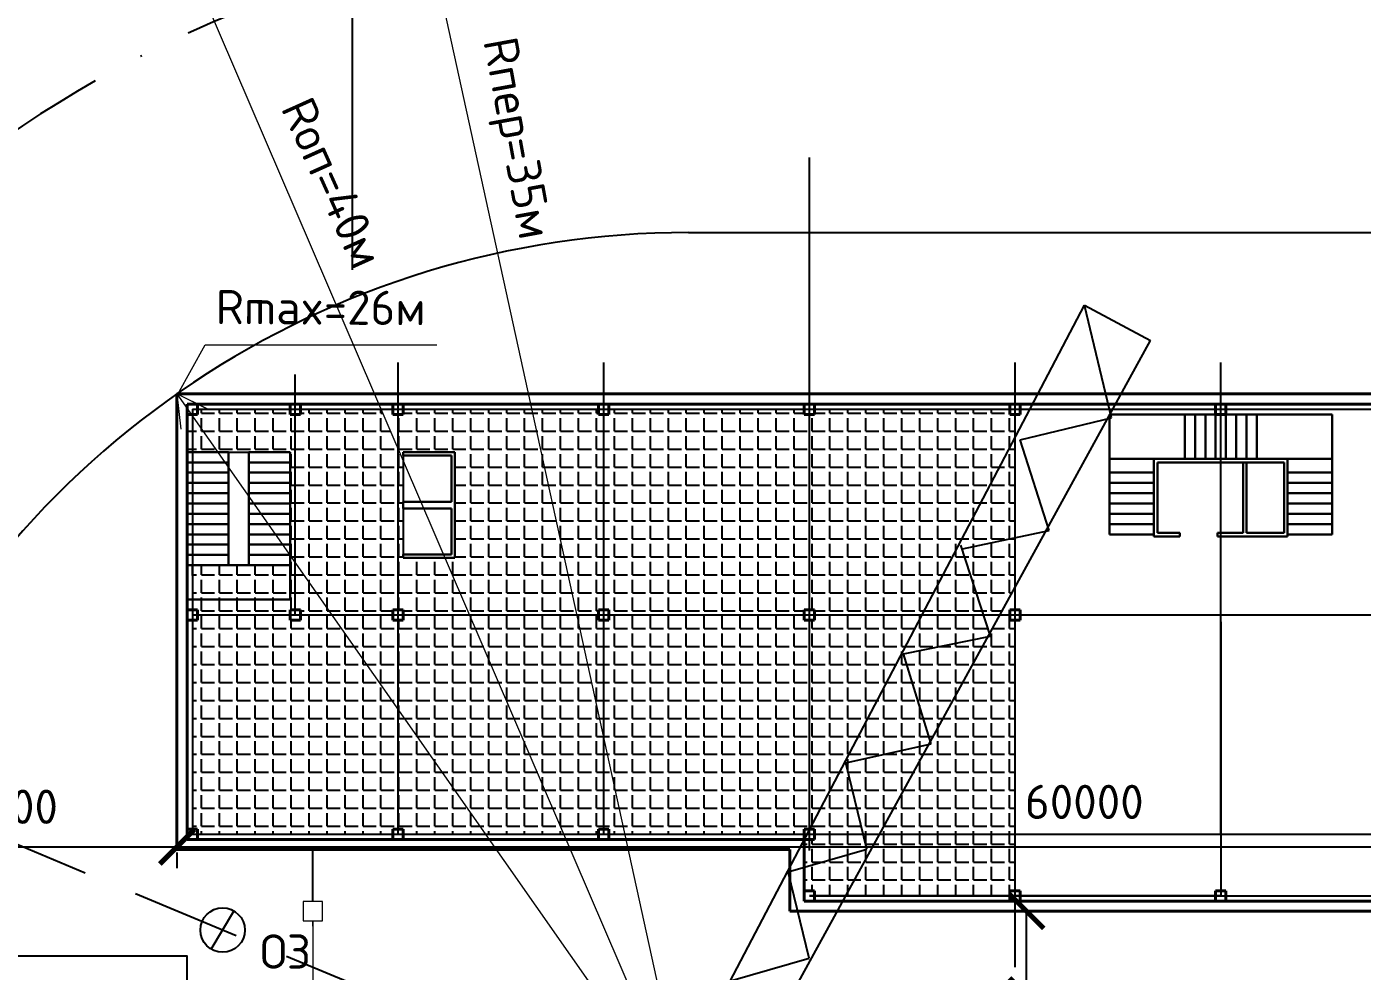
# Model space of a CAD drawing. Header units: millimetres. Extents: x -782 to 10910, y 3841 to 13237.
# Drawn here: x 2977 to 3054.9, y 12657.8 to 12712.9 of the extents above; entities that cross this region are included whole.
import ezdxf

# ---------------------------------------------------------------- set-up
doc = ezdxf.new("R2010")
doc.units = ezdxf.units.MM
doc.linetypes.add('ACAD_ISO10W100', pattern=[18, 12, -3, 0, -3])
doc.linetypes.add('штриховая2', pattern=[9.525, 6.35, -3.175])
doc.layers.add('1', color=7, linetype='Continuous')
doc.layers.add('тонкая', color=7, linetype='Continuous')
doc.styles.add('2.5', font='isocpeur.ttf', dxfattribs={"height": 2})
doc.styles.add('Isocpeur', font='isocpeur.ttf')
doc.dimstyles.new('М500 стройгенп', dxfattribs={"dimtxt": 2, "dimasz": 2, "dimexe": 1.25, "dimexo": 0.625, "dimtad": 1, "dimlfac": 500, "dimtxsty": '2.5', "dimblk": 'ARCHTICK', "dimcen": 2.5, "dimadec": 0, "dimazin": 0, "dimtfac": 1, "dimtmove": 0, "dimatfit": 3, "dimfxl": 1, "dimarcsym": 0})
pattern_1 = [(0, (851.8348, 4269.5768), (0, 1.04775), [0.762, -0.28575]), (90, (851.8348, 4269.5768), (-1.04775, 6e-17), [0.762, -0.28575])]

# ---------------------------------------------------------------- blocks, each defined once
blk = doc.blocks.new('_ArchTick')
at = {"color": 0, "linetype": 'ByBlock', "const_width": 0.15}
blk.add_lwpolyline([(-0.5, -0.5), (0.5, 0.5)], dxfattribs=at)
blk = doc.blocks.new('*D834')
at = {"color": 0, "lineweight": -2, "transparency": 16777216}
for p, q in [((3035.295, 12656.387), (3035.295, 12661.275)), ((3035.92, 12661.275), (3036.545, 12661.275)), ((3035.92, 12656.387), (3036.545, 12656.387))]:
    blk.add_line(p, q, dxfattribs=at)
at = {"layer": 'Defpoints', "color": 0, "lineweight": -3, "transparency": 16777216}
for p in [(3035.295, 12661.275), (3035.295, 12661.275), (3035.295, 12656.387)]:
    blk.add_point(p, dxfattribs=at)
at = {"color": 0, "lineweight": -2, "transparency": 16777216, "xscale": 2, "yscale": 2, "zscale": 2}
for p, rotation in [((3035.295, 12661.275), 90), ((3035.295, 12656.387), 270)]:
    blk.add_blockref('_ArchTick', p, dxfattribs=dict(at, rotation=rotation))
at = {"color": 0, "lineweight": 20, "transparency": 16777216, "insert": (3028.884, 12654.565), "char_height": 2, "attachment_point": 5, "rotation": 90, "style": '2.5'}
blk.add_mtext('2450', dxfattribs=at)
blk = doc.blocks.new('*D883')
at = {"color": 0, "lineweight": -2, "transparency": 16777216}
for p, q in [((3107.524, 12665.66), (3107.524, 12666.285)), ((2985.724, 12665.035), (3107.524, 12665.035)), ((2985.724, 12664.702), (2985.724, 12663.785))]:
    blk.add_line(p, q, dxfattribs=at)
at = {"layer": 'Defpoints', "color": 0, "lineweight": -3, "transparency": 16777216}
for p in [(2985.724, 12665.327), (3107.524, 12665.035), (3107.524, 12665.035)]:
    blk.add_point(p, dxfattribs=at)
at = {"color": 0, "lineweight": -2, "transparency": 16777216, "xscale": 2, "yscale": 2, "zscale": 2, "rotation": 180}
blk.add_blockref('_ArchTick', (2985.724, 12665.035), dxfattribs=at)
at = {"color": 0, "lineweight": -2, "transparency": 16777216, "xscale": 2, "yscale": 2, "zscale": 2}
blk.add_blockref('_ArchTick', (3107.524, 12665.035), dxfattribs=at)
at = {"color": 0, "lineweight": 20, "transparency": 16777216, "insert": (3038.66, 12667.662), "char_height": 2, "attachment_point": 5, "style": '2.5'}
blk.add_mtext('60000', dxfattribs=at)
blk = doc.blocks.new('*D884')
at = {"color": 0, "lineweight": -2, "transparency": 16777216}
for p, q in [((2964.739, 12652.473), (2964.739, 12666.285)), ((2985.724, 12665.66), (2985.724, 12666.285)), ((2964.739, 12665.035), (2985.724, 12665.035))]:
    blk.add_line(p, q, dxfattribs=at)
at = {"layer": 'Defpoints', "color": 0, "lineweight": -3, "transparency": 16777216}
for p in [(2985.724, 12665.035), (2985.724, 12665.035), (2964.739, 12651.848)]:
    blk.add_point(p, dxfattribs=at)
at = {"color": 0, "lineweight": -2, "transparency": 16777216, "xscale": 2, "yscale": 2, "zscale": 2, "rotation": 180}
blk.add_blockref('_ArchTick', (2964.739, 12665.035), dxfattribs=at)
at = {"color": 0, "lineweight": -2, "transparency": 16777216, "xscale": 2, "yscale": 2, "zscale": 2}
blk.add_blockref('_ArchTick', (2985.724, 12665.035), dxfattribs=at)
at = {"color": 0, "lineweight": 20, "transparency": 16777216, "insert": (2975.497, 12667.378), "char_height": 2, "attachment_point": 5, "style": '2.5'}
blk.add_mtext('10500', dxfattribs=at)

msp = doc.modelspace()

# ---------------------------------------------------------------- hatches: boundary and pattern name
at = {"lineweight": -3}
h = msp.add_hatch(dxfattribs=at)
h.set_pattern_fill('ANGLE', color=256, scale=0.15)
h.set_pattern_definition(pattern_1)
h.paths.add_polyline_path([(2992.32368, 12681.474215), (2989.92368, 12681.474215), (2988.72368, 12681.474215), (2986.62368, 12681.474215), (2986.62368, 12680.874215), (2986.62368, 12679.474215), (2992.32368, 12679.474215)], flags=17)
h.paths.add_polyline_path([(2992.62368, 12681.626175), (2992.32368, 12682.054376), (2992.32368, 12679.474215), (2986.62368, 12679.474215), (2986.62368, 12678.874801), (2986.92368, 12678.874801), (2986.92368, 12678.574801), (2992.32368, 12678.574801), (2992.32368, 12678.874801), (2992.62368, 12678.874801)])
h.paths.add_polyline_path([(2986.62368, 12690.190198), (2986.62368, 12688.074215), (2988.106148, 12688.074215)])
h.paths.add_polyline_path([(2986.62368, 12690.190198), (2986.564406, 12690.274801), (2986.32368, 12690.274801), (2986.32368, 12688.074215), (2986.62368, 12688.074215)])
h.paths.add_polyline_path([(2987.272804, 12694.247738), (3000.272635, 12694.181387), (3000.297134, 12698.981324), (2987.297303, 12699.047675)], flags=9)
h = msp.add_hatch(dxfattribs=at)
h.set_pattern_fill('ANGLE', color=256, scale=0.15)
h.set_pattern_definition(pattern_1)
h.paths.add_polyline_path([(2998.62368, 12673.062153), (2994.761489, 12678.574801), (2992.92368, 12678.574801), (2992.92368, 12678.274801), (2992.32368, 12678.274801), (2992.32368, 12678.574801), (2986.92368, 12678.574801), (2986.92368, 12678.274801), (2986.62368, 12678.274801), (2986.62368, 12666.074801), (2986.92368, 12666.074801), (2986.92368, 12665.774801), (2998.32368, 12665.774801), (2998.32368, 12666.074801), (2998.62368, 12666.074801)])
h.paths.add_polyline_path([(2998.62368, 12678.274801), (2998.32368, 12678.274801), (2998.32368, 12678.574801), (2994.761489, 12678.574801), (2998.62368, 12673.062153)], flags=17)
h.paths.add_polyline_path([(3002.797052, 12678.574801), (2998.92368, 12678.574801), (2998.92368, 12678.274801), (2998.62368, 12678.274801), (2998.62368, 12673.062153), (3003.729238, 12665.774801), (3008.300256, 12665.774801)])
h.paths.add_polyline_path([(2998.62368, 12673.062153), (2998.62368, 12666.074801), (2998.92368, 12666.074801), (2998.92368, 12665.774801), (3003.729238, 12665.774801)], flags=17)
h.paths.add_polyline_path([(3009.061277, 12678.574801), (3002.797052, 12678.574801), (3008.300256, 12665.774801), (3010.32368, 12665.774801), (3010.32368, 12666.074801), (3010.62368, 12666.074801), (3010.62368, 12671.438442)])
h.paths.add_polyline_path([(3010.62368, 12690.274801), (3010.32368, 12690.274801), (3010.32368, 12690.574801), (3006.434051, 12690.574801), (3009.061277, 12678.574801), (3010.32368, 12678.574801), (3010.32368, 12678.874801), (3010.62368, 12678.874801)])
h.paths.add_polyline_path([(3010.62368, 12678.274801), (3010.32368, 12678.274801), (3010.32368, 12678.574801), (3009.061277, 12678.574801), (3010.62368, 12671.438442)], flags=17)
h.paths.add_polyline_path([(3022.62368, 12678.274801), (3022.32368, 12678.274801), (3022.32368, 12678.574801), (3010.92368, 12678.574801), (3010.92368, 12678.274801), (3010.62368, 12678.274801), (3010.62368, 12671.438442), (3011.863652, 12665.774801), (3022.32368, 12665.774801), (3022.32368, 12666.074801), (3022.62368, 12666.074801)])
h.paths.add_polyline_path([(3022.62368, 12690.274801), (3022.32368, 12690.274801), (3022.32368, 12690.574801), (3010.92368, 12690.574801), (3010.92368, 12690.274801), (3010.62368, 12690.274801), (3010.62368, 12678.874801), (3010.92368, 12678.874801), (3010.92368, 12678.574801), (3022.32368, 12678.574801), (3022.32368, 12678.874801), (3022.62368, 12678.874801)])
h.paths.add_polyline_path([(3029.198299, 12678.574801), (3022.92368, 12678.574801), (3022.92368, 12678.274801), (3022.62368, 12678.274801), (3022.62368, 12666.074801), (3022.645297, 12666.074801)])
h.paths.add_polyline_path([(3034.62368, 12688.923837), (3034.62368, 12690.274801), (3034.32368, 12690.274801), (3034.32368, 12690.574801), (3022.92368, 12690.574801), (3022.92368, 12690.274801), (3022.62368, 12690.274801), (3022.62368, 12678.874801), (3022.92368, 12678.874801), (3022.92368, 12678.574801), (3029.198299, 12678.574801)])
h.paths.add_polyline_path([(3024.743303, 12669.933486), (3029.604143, 12671.023431), (3029.680623, 12671.162852), (3028.102044, 12676.292589), (3033.053393, 12677.311338), (3033.148549, 12677.484806), (3032.792502, 12678.574801), (3029.198299, 12678.574801), (3022.645297, 12666.074801), (3022.92368, 12666.074801), (3022.92368, 12665.774801), (3025.752939, 12665.774801)])
h.paths.add_polyline_path([(3029.604143, 12671.023431), (3024.743303, 12669.933486), (3025.752939, 12665.774801), (3026.724992, 12665.774801)], flags=17)
h.paths.add_polyline_path([(3034.62368, 12665.774801), (3026.724992, 12665.774801), (3024.750201, 12662.174801), (3034.32368, 12662.174801), (3034.32368, 12662.474801), (3034.62368, 12662.474801)])
h.paths.add_polyline_path([(3026.724992, 12665.774801), (3025.752939, 12665.774801), (3025.96363, 12664.906965), (3022.32368, 12663.847681), (3022.32368, 12662.474801), (3022.92368, 12662.474801), (3022.92368, 12662.174801), (3024.750201, 12662.174801)])
h.paths.add_polyline_path([(3025.96363, 12664.906965), (3025.752939, 12665.774801), (3022.92368, 12665.774801), (3022.92368, 12665.474801), (3022.330753, 12665.474801), (3022.32368, 12665.461309), (3022.32368, 12663.847681)], flags=17)
h.paths.add_polyline_path([(3034.62368, 12678.274801), (3034.32368, 12678.274801), (3034.32368, 12678.574801), (3033.746469, 12678.574801), (3033.148549, 12677.484806), (3033.195651, 12677.340608), (3033.053393, 12677.311338), (3029.680623, 12671.162852), (3029.71582, 12671.048473), (3029.604143, 12671.023431), (3026.724992, 12665.774801), (3034.62368, 12665.774801)])
h.paths.add_polyline_path([(3033.053393, 12677.311338), (3028.102044, 12676.292589), (3029.680623, 12671.162852)], flags=17)
h.paths.add_polyline_path([(3034.62368, 12680.173937), (3034.62368, 12683.08487), (3031.533298, 12682.429701), (3032.792502, 12678.574801), (3033.746469, 12678.574801)], flags=16)
h.paths.add_polyline_path([(3031.533298, 12682.429701), (3034.62368, 12683.08487), (3034.62368, 12688.923837), (3029.198299, 12678.574801), (3032.792502, 12678.574801)], flags=17)
h.paths.add_polyline_path([(2987.272804, 12694.247738), (3000.272635, 12694.181387), (3000.297134, 12698.981324), (2987.297303, 12699.047675)], flags=9)
h = msp.add_hatch(dxfattribs=at)
h.set_pattern_fill('ANGLE', color=256, scale=0.15)
h.set_pattern_definition(pattern_1)
h.paths.add_polyline_path([(2992.62368, 12690.274801), (2992.32368, 12690.274801), (2992.32368, 12690.574801), (2986.92368, 12690.574801), (2986.92368, 12690.274801), (2986.62368, 12690.274801), (2986.62368, 12690.190198), (2988.106148, 12688.074215), (2992.32368, 12688.074215), (2992.32368, 12682.054376), (2992.62368, 12681.626175)])
h = msp.add_hatch(dxfattribs=at)
h.set_pattern_fill('ANGLE', color=256, scale=0.15)
h.set_pattern_definition(pattern_1)
h.paths.add_polyline_path([(2998.62368, 12688.281722), (2997.637798, 12690.574801), (2992.92368, 12690.574801), (2992.92368, 12690.274801), (2992.62368, 12690.274801), (2992.62368, 12681.626175), (2994.761489, 12678.574801), (2998.32368, 12678.574801), (2998.32368, 12678.874801), (2998.62368, 12678.874801)])
h.paths.add_polyline_path([(2992.62368, 12681.626175), (2992.62368, 12678.874801), (2992.92368, 12678.874801), (2992.92368, 12678.574801), (2994.761489, 12678.574801)], flags=17)
h = msp.add_hatch(dxfattribs=at)
h.set_pattern_fill('ANGLE', color=256, scale=0.15)
h.set_pattern_definition(pattern_1)
h.paths.add_polyline_path([(3006.434051, 12690.574801), (2998.92368, 12690.574801), (2998.92368, 12690.274801), (2998.62368, 12690.274801), (2998.62368, 12688.281722), (2998.92368, 12687.583946), (2998.92368, 12687.874801), (2998.92368, 12688.074801), (3001.94368, 12688.074801), (3001.94368, 12681.894801), (3001.369658, 12681.894801), (3002.797052, 12678.574801), (3009.061277, 12678.574801)])
h.paths.add_polyline_path([(3001.369658, 12681.894801), (2998.92368, 12681.894801), (2998.92368, 12687.583946), (2998.62368, 12688.281722), (2998.62368, 12678.874801), (2998.92368, 12678.874801), (2998.92368, 12678.574801), (3002.797052, 12678.574801)], flags=17)
h = msp.add_hatch(dxfattribs=at)
h.set_pattern_fill('ANGLE', color=256, scale=0.15)
h.set_pattern_definition(pattern_1)
h.paths.add_polyline_path([(3010.62368, 12671.438442), (3010.62368, 12666.074801), (3010.92368, 12666.074801), (3010.92368, 12665.774801), (3011.863652, 12665.774801)])

# ---------------------------------------------------------------- linework, layer by layer
for p, q in [((2995.954744, 12750.710039), (2995.954744, 12698.710039)), ((3015.561022, 12700.886857), (3077.686337, 12700.886857)), ((2986.32368, 12688.074215), (2992.32368, 12688.074215)), ((2998.92368, 12687.874801), (2998.92368, 12681.894801)), ((2993.650901, 12661.846856), (2993.650901, 12664.874801)), ((2987.722832, 12659.065993), (2989.049822, 12661.293)), ((2986.33439, 12658.662174), (2956.762622, 12658.645593)), ((2986.33439, 12633.288997), (2986.320163, 12658.662166))]:
    msp.add_line(p, q, dxfattribs=at)
at = {"lineweight": 13}
for p, q in [((3015.561022, 12648.886857), (2983.986346, 12722.326956)), ((3015.561022, 12648.886857), (2983.986346, 12722.326956)), ((3015.561022, 12648.886857), (3000.590134, 12717.267214)), ((3015.561022, 12648.886857), (3000.590134, 12717.267214)), ((2985.765781, 12691.453846), (2987.373956, 12694.329972)), ((2987.373956, 12694.329972), (3000.885858, 12694.329972)), ((2994.2109, 12661.846856), (2993.090902, 12661.846856)), ((2993.090902, 12661.846856), (2993.090902, 12660.726858)), ((2994.2109, 12660.726858), (2994.2109, 12661.846856)), ((2993.090902, 12660.726858), (2994.2109, 12660.726858)), ((2993.650901, 12660.403436), (2993.650901, 12660.726858))]:
    msp.add_line(p, q, dxfattribs=at)
at = {"lineweight": 25}
for p, q in [((3022.62368, 12664.829587), (3022.62368, 12705.262541)), ((2998.62368, 12665.774801), (2998.62368, 12693.301329)), ((3010.62368, 12665.774801), (3010.62368, 12693.301329)), ((3034.62368, 12658.022975), (3034.62368, 12693.301329)), ((3046.62368, 12665.774801), (3046.62368, 12693.301329)), ((2992.62368, 12678.574801), (2992.62368, 12692.605423)), ((2986.62368, 12690.574801), (3106.62368, 12690.574801)), ((2986.62368, 12690.574801), (2986.62368, 12665.774801)), ((2986.62368, 12690.574801), (2986.62368, 12678.574801)), ((2986.62368, 12680.874215), (2986.62368, 12681.474215)), ((2986.62368, 12678.574801), (3106.62368, 12678.574801)), ((2986.62368, 12678.574801), (2992.62368, 12678.574801)), ((3046.62368, 12678.174801), (3046.62368, 12662.174801)), ((2986.62368, 12665.774801), (3106.62368, 12665.774801)), ((2986.62368, 12665.774801), (2998.62368, 12665.774801)), ((3046.62368, 12662.174801), (3022.62368, 12662.174801)), ((3022.62368, 12662.174801), (3070.62368, 12662.174801))]:
    msp.add_line(p, q, dxfattribs=at)
at = {"color": 0, "lineweight": 25, "ltscale": 100}
for p, q in [((3040.252441, 12690.08219), (3038.676411, 12696.654514)), ((3034.911508, 12688.792932), (3040.252441, 12690.08219)), ((3036.604759, 12683.504863), (3034.911508, 12688.792932)), ((3031.552768, 12682.433829), (3036.604759, 12683.504863)), ((3033.195651, 12677.340608), (3031.460784, 12682.651693)), ((3028.102044, 12676.292589), (3033.195651, 12677.340608)), ((3029.71582, 12671.048473), (3028.102044, 12676.292589)), ((3024.743303, 12669.933486), (3029.71582, 12671.048473)), ((3025.96363, 12664.906965), (3024.743303, 12669.933486)), ((3021.384563, 12663.574382), (3025.96363, 12664.906965)), ((3022.604889, 12658.547862), (3021.384563, 12663.574382)), ((3018.025822, 12657.215279), (3022.604889, 12658.547862))]:
    msp.add_line(p, q, dxfattribs=at)
at = {"lineweight": 40}
for p, q in [((3107.52368, 12691.474801), (2985.72368, 12691.474801)), ((2985.72368, 12691.474801), (2985.72368, 12664.874801)), ((2986.92368, 12690.874801), (2986.32368, 12690.874801)), ((2986.32368, 12690.874801), (2986.32368, 12690.274801)), ((2986.32368, 12690.874801), (2986.32368, 12665.474801)), ((3106.92368, 12690.874801), (2986.32368, 12690.874801)), ((2986.92368, 12690.274801), (2986.92368, 12690.874801)), ((2992.92368, 12690.874801), (2992.32368, 12690.874801)), ((2992.32368, 12690.874801), (2992.32368, 12690.274801)), ((2992.92368, 12690.274801), (2992.92368, 12690.874801)), ((2998.92368, 12690.874801), (2998.32368, 12690.874801)), ((2998.32368, 12690.874801), (2998.32368, 12690.274801)), ((2998.92368, 12690.274801), (2998.92368, 12690.874801)), ((3010.92368, 12690.874801), (3010.32368, 12690.874801)), ((3010.32368, 12690.874801), (3010.32368, 12690.274801)), ((3010.92368, 12690.274801), (3010.92368, 12690.874801)), ((3022.92368, 12690.874801), (3022.32368, 12690.874801)), ((3022.32368, 12690.874801), (3022.32368, 12690.274801)), ((3022.92368, 12690.274801), (3022.92368, 12690.874801)), ((3034.92368, 12690.874801), (3034.32368, 12690.874801)), ((3034.32368, 12690.874801), (3034.32368, 12690.274801)), ((3034.92368, 12690.274801), (3034.92368, 12690.874801)), ((3046.92368, 12690.874801), (3046.32368, 12690.874801)), ((3046.32368, 12690.874801), (3046.32368, 12690.274801)), ((3046.32368, 12690.274801), (3046.32368, 12690.874801)), ((3046.32368, 12690.874801), (3046.92368, 12690.874801)), ((3046.92368, 12690.274801), (3046.92368, 12690.874801)), ((3046.92368, 12690.874801), (3046.92368, 12690.274801)), ((2986.32368, 12690.274801), (2986.92368, 12690.274801)), ((2992.32368, 12690.274801), (2992.92368, 12690.274801)), ((2998.32368, 12690.274801), (2998.92368, 12690.274801)), ((3010.32368, 12690.274801), (3010.92368, 12690.274801)), ((3022.32368, 12690.274801), (3022.92368, 12690.274801)), ((3034.32368, 12690.274801), (3034.92368, 12690.274801)), ((3046.32368, 12690.274801), (3046.92368, 12690.274801)), ((3046.92368, 12690.274801), (3046.32368, 12690.274801)), ((2986.32368, 12681.474215), (2986.32368, 12679.474215)), ((2986.92368, 12678.874801), (2986.32368, 12678.874801)), ((2986.32368, 12678.874801), (2986.32368, 12678.274801)), ((2986.92368, 12678.274801), (2986.92368, 12678.874801)), ((2992.92368, 12678.874801), (2992.32368, 12678.874801)), ((2992.32368, 12678.874801), (2992.32368, 12678.274801)), ((2992.92368, 12678.274801), (2992.92368, 12678.874801)), ((2998.92368, 12678.874801), (2998.32368, 12678.874801)), ((2998.32368, 12678.874801), (2998.32368, 12678.274801)), ((2998.92368, 12678.274801), (2998.92368, 12678.874801)), ((3010.92368, 12678.874801), (3010.32368, 12678.874801)), ((3010.32368, 12678.874801), (3010.32368, 12678.274801)), ((3010.92368, 12678.274801), (3010.92368, 12678.874801)), ((3022.92368, 12678.874801), (3022.32368, 12678.874801)), ((3022.32368, 12678.874801), (3022.32368, 12678.274801)), ((3022.92368, 12678.274801), (3022.92368, 12678.874801)), ((3034.92368, 12678.874801), (3034.32368, 12678.874801)), ((3034.32368, 12678.874801), (3034.32368, 12678.274801)), ((3034.92368, 12678.274801), (3034.92368, 12678.874801)), ((2986.32368, 12678.274801), (2986.92368, 12678.274801)), ((2992.32368, 12678.274801), (2992.92368, 12678.274801)), ((2998.32368, 12678.274801), (2998.92368, 12678.274801)), ((3010.32368, 12678.274801), (3010.92368, 12678.274801)), ((3022.32368, 12678.274801), (3022.92368, 12678.274801)), ((3034.32368, 12678.274801), (3034.92368, 12678.274801)), ((2986.92368, 12666.074801), (2986.32368, 12666.074801)), ((2986.32368, 12666.074801), (2986.32368, 12665.474801)), ((2986.92368, 12665.474801), (2986.92368, 12666.074801)), ((2998.92368, 12666.074801), (2998.32368, 12666.074801)), ((2998.32368, 12666.074801), (2998.32368, 12665.474801)), ((2998.92368, 12665.474801), (2998.92368, 12666.074801)), ((3010.92368, 12666.074801), (3010.32368, 12666.074801)), ((3010.32368, 12666.074801), (3010.32368, 12665.474801)), ((3010.92368, 12665.474801), (3010.92368, 12666.074801)), ((3022.92368, 12666.074801), (3022.32368, 12666.074801)), ((3022.32368, 12666.074801), (3022.32368, 12665.474801)), ((3022.92368, 12665.474801), (3022.92368, 12666.074801)), ((2986.32368, 12665.474801), (2986.92368, 12665.474801)), ((3022.32368, 12665.474801), (2986.32368, 12665.474801)), ((2998.32368, 12665.474801), (2998.92368, 12665.474801)), ((3010.32368, 12665.474801), (3010.92368, 12665.474801)), ((3022.32368, 12665.474801), (3022.92368, 12665.474801)), ((3022.32368, 12665.474801), (3022.32368, 12661.874801)), ((3021.474602, 12664.874801), (2985.72368, 12664.874801)), ((3021.474602, 12664.874801), (3021.474602, 12661.274801)), ((3022.92368, 12662.474801), (3022.32368, 12662.474801)), ((3022.32368, 12662.474801), (3022.32368, 12661.874801)), ((3022.92368, 12661.874801), (3022.92368, 12662.474801)), ((3034.92368, 12662.474801), (3034.32368, 12662.474801)), ((3034.32368, 12662.474801), (3034.32368, 12661.874801)), ((3034.92368, 12661.874801), (3034.92368, 12662.474801)), ((3046.92368, 12662.474801), (3046.32368, 12662.474801)), ((3046.32368, 12662.474801), (3046.32368, 12661.874801)), ((3046.32368, 12661.874801), (3046.32368, 12662.474801)), ((3046.32368, 12662.474801), (3046.92368, 12662.474801)), ((3046.92368, 12661.874801), (3046.92368, 12662.474801)), ((3046.92368, 12662.474801), (3046.92368, 12661.874801)), ((3071.52368, 12661.274801), (3021.474602, 12661.274801)), ((3022.32368, 12661.874801), (3022.92368, 12661.874801)), ((3022.32368, 12661.874801), (3070.92368, 12661.874801)), ((3034.32368, 12661.874801), (3034.92368, 12661.874801)), ((3046.32368, 12661.874801), (3046.92368, 12661.874801)), ((3046.92368, 12661.874801), (3046.32368, 12661.874801))]:
    msp.add_line(p, q, dxfattribs=at)
at = {"lineweight": 18}
for p, q in [((2987.491933, 12690.594697), (2985.72368, 12691.474801)), ((2985.72368, 12691.474801), (2985.95786, 12689.412289)), ((2985.765781, 12691.453846), (2987.491933, 12690.594697))]:
    msp.add_line(p, q, dxfattribs=at)
at = {"lineweight": 20}
for p, q in [((2985.72368, 12691.474801), (3015.561022, 12648.886857)), ((2993.650901, 12660.726858), (2993.650901, 12652.917761))]:
    msp.add_line(p, q, dxfattribs=at)
at = {"lineweight": 30}
for p, q in [((3046.62368, 12690.274801), (3040.12368, 12690.274801)), ((3040.12368, 12690.274801), (3040.12368, 12683.274801)), ((3046.62368, 12690.274801), (3044.52368, 12690.274801)), ((3044.52368, 12690.274801), (3044.52368, 12687.674801)), ((3045.12368, 12690.274801), (3045.12368, 12687.674801)), ((3045.72368, 12690.274801), (3045.72368, 12687.674801)), ((3046.32368, 12690.274801), (3046.32368, 12687.674801)), ((3046.62368, 12690.274801), (3053.12368, 12690.274801)), ((3046.92368, 12690.274801), (3046.92368, 12687.674801)), ((3047.52368, 12690.274801), (3047.52368, 12687.674801)), ((3048.72368, 12690.274801), (3048.12368, 12690.274801)), ((3048.12368, 12690.274801), (3048.12368, 12687.674801)), ((3048.72368, 12687.674801), (3048.72368, 12690.274801)), ((3053.12368, 12690.274801), (3053.12368, 12683.274801)), ((2986.32368, 12688.074215), (2988.72368, 12688.074215)), ((2986.32368, 12688.074215), (2986.32368, 12679.474215)), ((2988.72368, 12681.474215), (2988.72368, 12688.074215)), ((2989.92368, 12681.474215), (2989.92368, 12688.074215)), ((2989.92368, 12688.074215), (2992.32368, 12688.074215)), ((2992.32368, 12679.474215), (2992.32368, 12688.074215)), ((2998.92368, 12688.074801), (3001.94368, 12688.074801)), ((2998.92368, 12687.874801), (2998.92368, 12688.074801)), ((3001.74368, 12687.874801), (2998.92368, 12687.874801)), ((3001.74368, 12685.174801), (3001.74368, 12687.874801)), ((3001.94368, 12688.074801), (3001.94368, 12681.894801)), ((3043.37368, 12687.674801), (3040.12368, 12687.674801)), ((3040.12368, 12687.674801), (3053.12368, 12687.674801)), ((3042.72368, 12683.274801), (3042.72368, 12687.674801)), ((3042.72368, 12687.674801), (3042.72368, 12683.154801)), ((3050.52368, 12687.674801), (3042.72368, 12687.674801)), ((3042.72368, 12687.674801), (3043.32368, 12687.674801)), ((3044.52368, 12687.674801), (3048.72368, 12687.674801)), ((3050.52368, 12683.274801), (3050.52368, 12687.674801)), ((3050.52368, 12683.154801), (3050.52368, 12687.674801)), ((2988.72368, 12687.474215), (2986.32368, 12687.474215)), ((2992.32368, 12687.474215), (2989.92368, 12687.474215)), ((3042.92368, 12683.354801), (3042.92368, 12687.474801)), ((3042.92368, 12687.474801), (3050.32368, 12687.474801)), ((3048.12368, 12687.474801), (3047.92368, 12687.474801)), ((3047.92368, 12687.474801), (3047.92368, 12683.354801)), ((3048.12368, 12683.354801), (3048.12368, 12687.474801)), ((3050.32368, 12687.474801), (3050.32368, 12683.354801)), ((2988.72368, 12686.874215), (2986.32368, 12686.874215)), ((2988.72368, 12686.274215), (2986.32368, 12686.274215)), ((2992.32368, 12686.874215), (2989.92368, 12686.874215)), ((2992.32368, 12686.274215), (2989.92368, 12686.274215)), ((3040.12368, 12686.874801), (3042.72368, 12686.874801)), ((3040.12368, 12686.274801), (3042.72368, 12686.274801)), ((3050.52368, 12686.874801), (3053.12368, 12686.874801)), ((3050.52368, 12686.274801), (3053.12368, 12686.274801)), ((2988.72368, 12685.674215), (2986.32368, 12685.674215)), ((2992.32368, 12685.674215), (2989.92368, 12685.674215)), ((3040.12368, 12685.674801), (3042.72368, 12685.674801)), ((3050.52368, 12685.674801), (3053.12368, 12685.674801)), ((2988.72368, 12685.074215), (2986.32368, 12685.074215)), ((2992.32368, 12685.074215), (2989.92368, 12685.074215)), ((2998.92368, 12685.174801), (3001.74368, 12685.174801)), ((2998.92368, 12684.774801), (2998.92368, 12685.174801)), ((3001.74368, 12684.774801), (2998.92368, 12684.774801)), ((3001.74368, 12684.774801), (3001.74368, 12682.094801)), ((3040.12368, 12685.074801), (3042.72368, 12685.074801)), ((3050.52368, 12685.074801), (3053.12368, 12685.074801)), ((2988.72368, 12684.474215), (2986.32368, 12684.474215)), ((2988.72368, 12683.874215), (2986.32368, 12683.874215)), ((2992.32368, 12684.474215), (2989.92368, 12684.474215)), ((2992.32368, 12683.874215), (2989.92368, 12683.874215)), ((3040.12368, 12684.474801), (3042.72368, 12684.474801)), ((3040.12368, 12683.874801), (3042.72368, 12683.874801)), ((3050.52368, 12684.474801), (3053.12368, 12684.474801)), ((3050.52368, 12683.274801), (3050.52368, 12683.874801)), ((3050.52368, 12683.874801), (3053.12368, 12683.874801)), ((2988.72368, 12683.274215), (2986.32368, 12683.274215)), ((2992.32368, 12683.274215), (2989.92368, 12683.274215)), ((3040.12368, 12683.274801), (3042.72368, 12683.274801)), ((3042.72368, 12683.154801), (3042.92368, 12683.154801)), ((3042.72368, 12683.154801), (3044.22368, 12683.154801)), ((3044.22368, 12683.354801), (3042.92368, 12683.354801)), ((3044.22368, 12683.154801), (3044.22368, 12683.354801)), ((3047.92368, 12683.354801), (3046.42368, 12683.354801)), ((3046.42368, 12683.354801), (3046.42368, 12683.154801)), ((3046.42368, 12683.154801), (3050.52368, 12683.154801)), ((3050.32368, 12683.354801), (3048.12368, 12683.354801)), ((3050.52368, 12683.274801), (3053.12368, 12683.274801)), ((2988.72368, 12682.674215), (2986.32368, 12682.674215)), ((2992.32368, 12682.674215), (2989.92368, 12682.674215)), ((2988.72368, 12682.074215), (2986.32368, 12682.074215)), ((2986.32368, 12681.474215), (2988.72368, 12681.474215)), ((2988.72368, 12681.474215), (2986.32368, 12681.474215)), ((2988.72368, 12681.474215), (2989.92368, 12681.474215)), ((2992.32368, 12682.074215), (2989.92368, 12682.074215)), ((2989.92368, 12681.474215), (2992.32368, 12681.474215)), ((2998.92368, 12681.894801), (2998.92368, 12682.094801)), ((2998.92368, 12682.094801), (3001.74368, 12682.094801)), ((3001.94368, 12681.894801), (2998.92368, 12681.894801)), ((2986.32368, 12679.474215), (2992.32368, 12679.474215))]:
    msp.add_line(p, q, dxfattribs=at)
at = {"linetype": 'штриховая2', "lineweight": -3}
msp.add_line((3015.561029, 12648.886842), (2941.685809, 12679.586253), dxfattribs=at)
at = {"lineweight": -3}
msp.add_circle((2988.386327, 12660.179497), 1.296193, dxfattribs=at)
at = {"linetype": 'штриховая2', "lineweight": -3}
msp.add_arc((3015.561022, 12648.886857), 80, 89.99999508, 157.43430755, dxfattribs=at)
at = {"linetype": 'ACAD_ISO10W100', "lineweight": -3}
msp.add_arc((3015.56102, 12648.886862), 70, 89.99999508, 157.43431202, dxfattribs=at)
at = {"lineweight": -3}
msp.add_arc((3015.561022, 12648.886857), 52, 89.99999182, 157.43431186, dxfattribs=at)
at = {"layer": 'тонкая', "color": 0, "lineweight": 25, "ltscale": 5000}
for p, q in [((3014.667082, 12650.856176), (3038.676411, 12696.654514)), ((3014.667082, 12650.856176), (3038.676411, 12696.654514)), ((3038.676411, 12696.654514), (3042.524869, 12694.577632)), ((3017.656394, 12649.242945), (3042.524869, 12694.577632)), ((3017.656394, 12649.242945), (3042.524869, 12694.577632))]:
    msp.add_line(p, q, dxfattribs=at)

# ---------------------------------------------------------------- texts
at = {"layer": '1', "char_height": 2, "width": 335.51997649, "attachment_point": 1, "style": 'Isocpeur'}
for s, insert, rotation in [('Rпер=35м', (3005.554617, 12712.432471), 280.35393433), ('Rоп=40м', (2993.578435, 12708.974152), 294.20267274), ('Rmax=26м', (2987.989638, 12697.544122), 359.70756521)]:
    msp.add_mtext(s, dxfattribs=dict(at, insert=insert, rotation=rotation))
at = {"layer": '1', "lineweight": 30, "insert": (2990.576251, 12659.925746), "char_height": 2, "width": 335.51997649, "attachment_point": 1, "style": 'Isocpeur'}
msp.add_mtext('ОЗ', dxfattribs=at)

# ---------------------------------------------------------------- dimensions: what is measured, and where the dimension line sits
at = {"lineweight": 20}
for base, p1, p2, text, picture, middle in [((3107.52368, 12665.035482), (2985.72368, 12665.32724), (3107.52368, 12665.035482), '60000', '*D883', (3038.659891, 12667.662475)), ((2985.72368, 12665.035482), (2964.739288, 12651.848019), (2985.72368, 12665.035482), '10500', '*D884', (2975.496572, 12667.377806))]:
    dim = msp.add_linear_dim(base=base, p1=p1, p2=p2, text=text, dimstyle='М500 стройгенп', override={"dimtmove": 2}, dxfattribs=at)
    dim.commit()
    dim.dimension.update_dxf_attribs({"geometry": picture, "text_midpoint": middle, "dimtype": 160})
dim = msp.add_linear_dim(base=(3035.294617, 12661.274801), p1=(3035.294617, 12656.386857), p2=(3035.294617, 12661.274801), angle=90, text='2450', dimstyle='М500 стройгенп', override={"dimtmove": 2}, dxfattribs=at)
dim.commit()
dim.dimension.update_dxf_attribs({"geometry": '*D834', "text_midpoint": (3028.884094, 12654.565191), "dimtype": 160})

doc.saveas('drawing.dxf')
